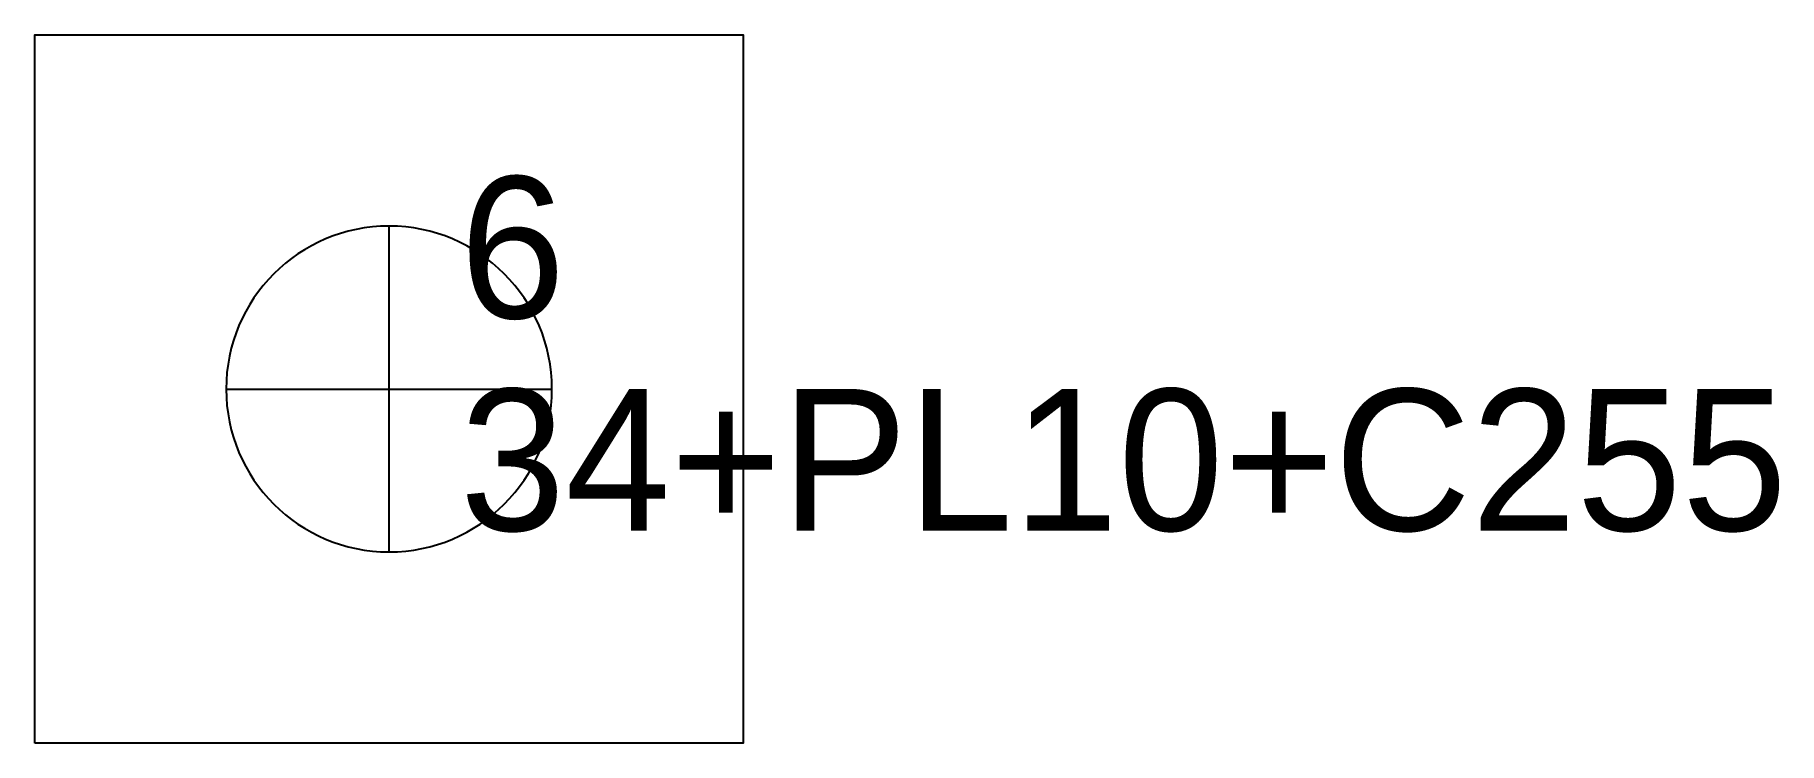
# Model space of a CAD drawing. Extents: x 0 to 123, y 0 to 50.
import ezdxf

# ---------------------------------------------------------------- set-up
doc = ezdxf.new("R2010")
doc.units = 0
for name, color, linetype in [('22', 7, 'CONTINUOUS'), ('CUT', 7, 'CONTINUOUS'), ('SCRIBE', 3, 'CONTINUOUS'), ('TEXT', 7, 'CONTINUOUS')]:
    doc.layers.add(name, color=color, linetype=linetype)

msp = doc.modelspace()

# ---------------------------------------------------------------- linework, layer by layer
at = {"layer": '22', "color": 7, "linetype": 'CONTINUOUS'}
for p, q in [((25, 13.5), (25, 36.5)), ((13.5, 25), (36.5, 25))]:
    msp.add_line(p, q, dxfattribs=at)
msp.add_lwpolyline([(25, 36.5, 1), (25, 13.5, 1)], format="xyb", close=True, dxfattribs=at)
at = {"layer": 'CUT', "color": 7, "linetype": 'CONTINUOUS'}
msp.add_lwpolyline([(0, 0), (0, 50), (50, 50), (50, 0)], close=True, dxfattribs=at)

# ---------------------------------------------------------------- texts
at = {"layer": 'SCRIBE', "color": 3}
msp.add_text('6', height=10, dxfattribs=at).set_placement((30, 30))
at = {"layer": 'TEXT', "color": 7}
msp.add_text('34+PL10+C255', height=10, dxfattribs=at).set_placement((30, 15))

doc.saveas('drawing.dxf')
